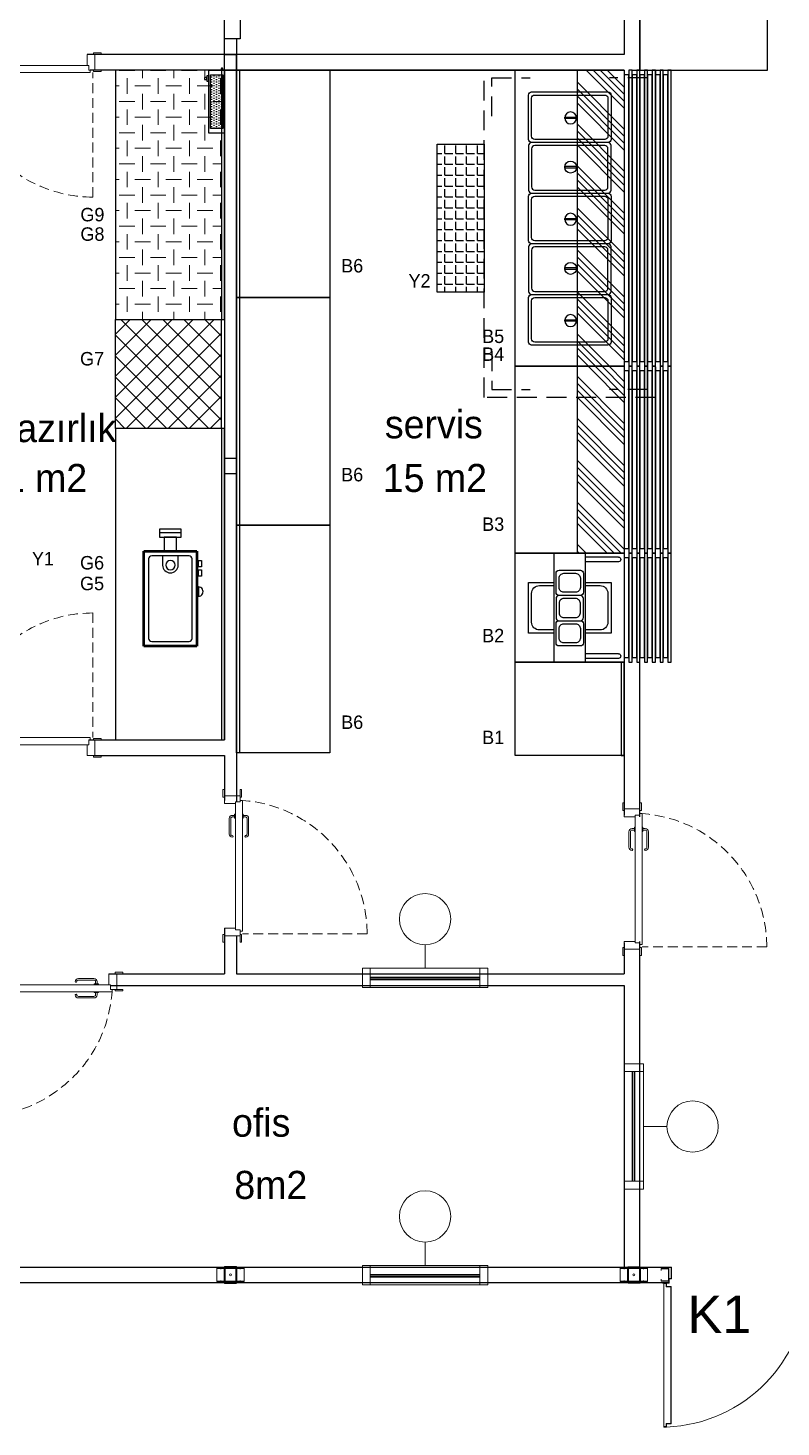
# Model space of a CAD drawing. Header units: millimetres. Extents: x 1020825 to 1025123, y -11230 to -9738.
# Drawn here: x 1023901 to 1024385, y -11230 to -10333 of the extents above; entities that cross this region are included whole.
import ezdxf
from ezdxf.enums import TextEntityAlignment as Align
from ezdxf.lldxf.tags import DXFTag

# ---------------------------------------------------------------- set-up
doc = ezdxf.new("R2010")
doc.units = ezdxf.units.MM
doc.linetypes.add('DASHED2', pattern=[9.525, 6.35, -3.175])
doc.linetypes.add('HIDDENX2', pattern=[19.05, 12.7, -6.35])
for name, color, linetype, lineweight in [('-DWG_ANA', 7, 'Continuous', 50), ('-DWG_DETAY1', 7, 'Continuous', 25), ('A_strc-prf', 115, 'Continuous', 9), ('DUVAR', 1, 'Continuous', 40), ('GRC-et', 10, 'Continuous', 15), ('NO', 7, 'Continuous', 30), ('WALL INTERNAL', 7, 'Continuous', 50), ('YAZİ', 7, 'Continuous', 5)]:
    doc.layers.add(name, color=color, linetype=linetype, lineweight=lineweight)
for name, color, linetype in [('0-MUTFAK', 7, 'Continuous'), ('BİRLEŞİM ELEMANLARI', 4, 'Continuous'), ('DIŞ PANEL', 21, 'Continuous'), ('Kıtc-002 Çizgi', 7, 'Continuous'), ('Kıtc-034 Soğuk Oda', 1, 'Continuous'), ('P1', 40, 'Continuous'), ('S2000-002 Çizgi', 7, 'Continuous')]:
    doc.layers.add(name, color=color, linetype=linetype)
doc.styles.add('ROMANS', font='ROMANSTW.SHX', dxfattribs={"width": 0.8})
doc.styles.add('TAKSİM', font='GOTHIC.TTF', dxfattribs={"height": 20})
doc.styles.add('YENI', font='arial.ttf', dxfattribs={"height": 1})
tags = doc.linetypes.add('DASHED', pattern=[0.75, 0.5, -0.25]).pattern_tags.tags
tags[6:7] = [DXFTag(74, 4), DXFTag(75, 0), DXFTag(340, '0'), DXFTag(46, 1.0), DXFTag(50, 0.0), DXFTag(44, 0.0), DXFTag(45, 0.0)]
tags[4:5] = [DXFTag(74, 4), DXFTag(75, 0), DXFTag(340, '0'), DXFTag(46, 1.0), DXFTag(50, 0.0), DXFTag(44, 0.0), DXFTag(45, 0.0)]

# ---------------------------------------------------------------- blocks, each defined once
blk = doc.blocks.new('DIŞ İKİLİ KEP 80-60')
at = {"lineweight": 40}
blk.add_lwpolyline([(125.5, 94), (125.5, -6), (49.5, -6), (49.5, 94)], close=True, dxfattribs=at)
at = {"layer": 'BİRLEŞİM ELEMANLARI', "color": 6, "lineweight": 20}
for p, q in [((175, 82), (0, 82)), ((0, 2), (175, 2)), ((18.5, 82), (18.5, 84)), ((18.5, 2), (18.5, 0)), ((25, 79), (25, 87)), ((25, 5), (25, -3)), ((31.5, 82), (31.5, 84)), ((31.5, 2), (31.5, 0)), ((143.5, 82), (143.5, 84)), ((143.5, 2), (143.5, 0)), ((150, 79), (150, 87)), ((150, 5), (150, -3)), ((156.5, 82), (156.5, 84)), ((156.5, 2), (156.5, 0))]:
    blk.add_line(p, q, dxfattribs=at)
for points in [[(0, 0), (0, 84)], [(0, 84), (175, 84), (175, 0), (0, 0)]]:
    blk.add_lwpolyline(points, dxfattribs=at)
blk.add_circle((88, 42), 6.5, dxfattribs=at)
blk = doc.blocks.new('K1 895X2035 (80)')
at = {"color": 171, "lineweight": 15}
for p, q in [((-49641.1, -7285.8), (-49591.1, -7285.8)), ((-49641.1, -7285.8), (-49641.1, -7297.8)), ((-49641.1, -7297.8), (-49639.9, -7297.8)), ((-49641.1, -7365.8), (-49641.1, -7353.8)), ((-49639.9, -7353.8), (-49641.1, -7353.8)), ((-49639.9, -7287), (-49592.3, -7287)), ((-49639.9, -7287), (-49639.9, -7297.8)), ((-49639.9, -7364.6), (-49639.9, -7353.8)), ((-49631.6, -7272.3), (-49631.6, -7273.8)), ((-49592.3, -7287), (-49592.3, -7364.6)), ((-49591.1, -7285.8), (-49591.1, -7365.8)), ((-48651.1, -7285.8), (-48701.1, -7285.8)), ((-48701.1, -7285.8), (-48701.1, -7365.8)), ((-48652.3, -7287), (-48699.9, -7287)), ((-48699.9, -7287), (-48699.9, -7364.6)), ((-48660.6, -7272.3), (-48660.6, -7273.8)), ((-48652.3, -7287), (-48652.3, -7297.8)), ((-48651.1, -7297.8), (-48652.3, -7297.8)), ((-48652.3, -7364.6), (-48652.3, -7353.8)), ((-48652.3, -7353.8), (-48651.1, -7353.8)), ((-48651.1, -7285.8), (-48651.1, -7297.8)), ((-48651.1, -7365.8), (-48651.1, -7353.8)), ((-49591.1, -7365.8), (-49641.1, -7365.8)), ((-49592.3, -7364.6), (-49639.9, -7364.6)), ((-49631.6, -7375.3), (-49631.6, -7373.8)), ((-48701.1, -7365.8), (-48651.1, -7365.8)), ((-48699.9, -7364.6), (-48652.3, -7364.6)), ((-48660.6, -7375.3), (-48660.6, -7373.8))]:
    blk.add_line(p, q, dxfattribs=at)
for points in [[(-49605.3, -7256.5), (-49605.3, -7271.5), (-49623.3, -7271.5), (-49623.3, -6349.1), (-49605.3, -6349.1), (-49605.3, -6364.1), (-49606.5, -6364.1), (-49606.5, -6350.3), (-49622.1, -6350.3), (-49622.1, -7270.3), (-49606.5, -7270.3), (-49606.5, -7256.5)], [(-49621.5, -7270.3), (-49606.5, -7270.3), (-49606.5, -7250.3), (-49576.5, -7250.3), (-49576.5, -6370.3), (-49606.5, -6370.3), (-49606.5, -6350.3), (-49621.5, -6350.3), (-49621.5, -6351.5), (-49607.7, -6351.5), (-49607.7, -6371.5), (-49577.7, -6371.5), (-49577.7, -7249.1), (-49607.7, -7249.1), (-49607.7, -7269.1), (-49621.5, -7269.1)]]:
    blk.add_lwpolyline(points, close=True, dxfattribs=at)
for points in [[(-49631.6, -7272.3), (-49589.6, -7272.3), (-49589.6, -7300.3), (-49574.6, -7300.3), (-49574.6, -7375.3), (-49631.6, -7375.3)], [(-49631.6, -7373.8), (-49576.1, -7373.8), (-49576.1, -7301.8), (-49591.1, -7301.8), (-49591.1, -7273.8), (-49631.6, -7273.8)], [(-48660.6, -7272.3), (-48702.6, -7272.3), (-48702.6, -7300.3), (-48717.6, -7300.3), (-48717.6, -7375.3), (-48660.6, -7375.3)], [(-48660.6, -7373.8), (-48716.1, -7373.8), (-48716.1, -7301.8), (-48701.1, -7301.8), (-48701.1, -7273.8), (-48660.6, -7273.8)]]:
    blk.add_lwpolyline(points, dxfattribs=at)
blk.add_arc((-49641.1, -7287), 938.6, 0.92162, 87.81359, dxfattribs=at)
blk = doc.blocks.new('DIŞ-K1 KAPILI-2514-G-B-(80)')
at = {"layer": 'DIŞ PANEL'}
for points in [[(186, 100), (0, 100), (0, 0), (201, 0)], [(1066.2, 0), (2514, 0), (2514, 100), (1081.2, 100)]]:
    blk.add_lwpolyline(points, dxfattribs=at)
blk.add_blockref('K1 895X2035 (80)', (49777.1, 7373.8))
blk = doc.blocks.new('DIŞ-DOLU-2514-G-B-(80)')
at = {"layer": 'DIŞ PANEL'}
blk.add_lwpolyline([(0, 100), (2514, 100), (2514, 0), (0, 0)], close=True, dxfattribs=at)
blk = doc.blocks.new('WE2')
at = {"layer": 'A_strc-prf', "linetype": 'DASHED2', "elevation": 0}
blk.add_lwpolyline([(-2278.77, 19384.01, -0.392696), (-2193.23, 19464.02), (-2193.23, 19384.01)], format="xyb", dxfattribs=at)
blk.add_lwpolyline([(-2278.77, 19384.01, -0.392696), (-2193.23, 19464.02), (-2193.23, 19384.01)], format="xyb", dxfattribs=at)
at = {"layer": 'A_strc-prf', "elevation": 0}
for points in [[(-2285.77, 19383.51), (-2280.77, 19383.51), (-2280.77, 19382.51), (-2281.77, 19382.51), (-2285.77, 19382.51)], [(-2285.77, 19383.51), (-2280.77, 19383.51), (-2280.77, 19382.51), (-2281.77, 19382.51), (-2285.77, 19382.51)], [(-2281.77, 19382.51), (-2277.77, 19382.51), (-2277.77, 19379.51), (-2276.77, 19379.51), (-2276.77, 19372.51), (-2281.77, 19372.51)], [(-2281.77, 19382.51), (-2277.77, 19382.51), (-2277.77, 19379.51), (-2276.77, 19379.51), (-2276.77, 19372.51), (-2281.77, 19372.51)], [(-2277.77, 19382.51), (-2278.77, 19382.51), (-2278.77, 19384.01), (-2194.77, 19384.01), (-2194.77, 19382.51), (-2195.77, 19382.51), (-2195.77, 19379.51), (-2196.77, 19379.51), (-2277.77, 19379.51)], [(-2277.77, 19382.51), (-2278.77, 19382.51), (-2278.77, 19384.01), (-2194.77, 19384.01), (-2194.77, 19382.51), (-2195.77, 19382.51), (-2195.77, 19379.51), (-2196.77, 19379.51), (-2277.77, 19379.51)], [(-2270.03, 19384.51), (-2267.28, 19384.51), (-2267.28, 19384.01), (-2270.03, 19384.01)], [(-2270.03, 19384.51), (-2267.28, 19384.51), (-2267.28, 19384.01), (-2270.03, 19384.01)], [(-2196.77, 19379.51), (-2195.77, 19379.51), (-2195.77, 19382.51), (-2191.77, 19382.51), (-2191.77, 19372.51), (-2196.77, 19372.51)], [(-2196.77, 19379.51), (-2195.77, 19379.51), (-2195.77, 19382.51), (-2191.77, 19382.51), (-2191.77, 19372.51), (-2196.77, 19372.51)], [(-2192.77, 19383.51), (-2187.77, 19383.51), (-2187.77, 19382.51), (-2191.77, 19382.51), (-2192.77, 19382.51)], [(-2192.77, 19383.51), (-2187.77, 19383.51), (-2187.77, 19382.51), (-2191.77, 19382.51), (-2192.77, 19382.51)], [(-2285.77, 19372.51), (-2281.77, 19372.51), (-2280.77, 19372.51), (-2280.77, 19371.51), (-2285.77, 19371.51)], [(-2285.77, 19372.51), (-2281.77, 19372.51), (-2280.77, 19372.51), (-2280.77, 19371.51), (-2285.77, 19371.51)], [(-2270.03, 19379.51), (-2267.28, 19379.51), (-2267.28, 19379.01), (-2270.03, 19379.01)], [(-2270.03, 19379.51), (-2267.28, 19379.51), (-2267.28, 19379.01), (-2270.03, 19379.01)], [(-2192.77, 19372.51), (-2191.77, 19372.51), (-2187.77, 19372.51), (-2187.77, 19371.51), (-2192.77, 19371.51)], [(-2192.77, 19372.51), (-2191.77, 19372.51), (-2187.77, 19372.51), (-2187.77, 19371.51), (-2192.77, 19371.51)]]:
    blk.add_lwpolyline(points, close=True, dxfattribs=at)
for points in [[(-2267.15, 19388.01), (-2257.15, 19388.01, -0.414214), (-2255.15, 19386.01, -0.91685), (-2256.15, 19386.01, 0.414214), (-2257.15, 19387.01), (-2267.15, 19387.01, 0.414214), (-2268.15, 19386.01), (-2268.15, 19384.51), (-2269.15, 19384.51), (-2269.15, 19386.01, -0.414214)], [(-2267.15, 19388.01), (-2257.15, 19388.01, -0.414214), (-2255.15, 19386.01, -0.91685), (-2256.15, 19386.01, 0.414214), (-2257.15, 19387.01), (-2267.15, 19387.01, 0.414214), (-2268.15, 19386.01), (-2268.15, 19384.51), (-2269.15, 19384.51), (-2269.15, 19386.01, -0.414214)], [(-2269.15, 19377.51), (-2269.15, 19379.01), (-2268.15, 19379.01), (-2268.15, 19377.51, 0.414214), (-2267.15, 19376.51), (-2257.15, 19376.51, 0.414214), (-2256.15, 19377.51, -0.91685), (-2255.15, 19377.51, -0.414214), (-2257.15, 19375.51), (-2267.15, 19375.51, -0.414214)], [(-2269.15, 19377.51), (-2269.15, 19379.01), (-2268.15, 19379.01), (-2268.15, 19377.51, 0.414214), (-2267.15, 19376.51), (-2257.15, 19376.51, 0.414214), (-2256.15, 19377.51, -0.91685), (-2255.15, 19377.51, -0.414214), (-2257.15, 19375.51), (-2267.15, 19375.51, -0.414214)]]:
    blk.add_lwpolyline(points, format="xyb", close=True, dxfattribs=at)
blk = doc.blocks.new('A$C60E3056A')
at = {"layer": 'Kıtc-034 Soğuk Oda', "color": 3}
blk.add_line((13.32, 80.05), (13.32, 9.95), dxfattribs=at)
for points in [[(1.83, 0), (3.83, 0), (3.83, 90), (1.83, 90)], [(1.44, 3.03), (0, 3.03), (0, 15.75), (1.44, 15.75)]]:
    blk.add_lwpolyline(points, close=True, dxfattribs=at)
for centre, radius, start, end in [((17.93, 93.95), 14.65, 195.63806, 251.64889), ((17.17, 61.16), 14, 196.32537, 253.63654), ((17.17, 28.84), 14, 106.36346, 163.67463), ((17.93, -3.95), 14.65, 108.35111, 164.36194)]:
    blk.add_arc(centre, radius, start, end, dxfattribs=at)
blk = doc.blocks.new('A$C4A7C2E03')
at = {"layer": 'Kıtc-034 Soğuk Oda', "color": 254}
blk.add_line((80.05, 0), (9.95, 0), dxfattribs=at)
for points in [[(0, 11.49), (0, 9.49), (90, 9.49), (90, 11.49)], [(3.03, 11.89), (3.03, 13.32), (15.75, 13.32), (15.75, 11.89)]]:
    blk.add_lwpolyline(points, close=True, dxfattribs=at)
for centre, radius, start, end in [((-3.95, -4.61), 14.65, 18.35111, 74.36194), ((28.84, -3.84), 14, 16.36346, 73.67463), ((61.16, -3.84), 14, 106.32537, 163.63654), ((93.95, -4.61), 14.65, 105.63806, 161.64889)]:
    blk.add_arc(centre, radius, start, end, dxfattribs=at)
blk = doc.blocks.new('A$C65962AFD')
at = {"color": 3}
blk.add_wipeout([(90.69, 105), (90.69, 15), (100.69, 15), (100.69, 105)], dxfattribs=at).dxf.layer = 'Kıtc-034 Soğuk Oda'
at = {"layer": 'Kıtc-002 Çizgi', "color": 254, "linetype": 'DASHED'}
blk.add_arc((89.46, 104.46), 89.47, 180.93417, 270.78371, dxfattribs=at)
at = {"layer": 'Kıtc-034 Soğuk Oda'}
for points in [[(100.69, 105), (100.69, 120), (90.69, 120), (90.69, 105)], [(100.69, 0), (100.69, 15), (90.69, 15), (90.69, 0)]]:
    blk.add_lwpolyline(points, close=True, dxfattribs=at)
at = {"layer": 'Kıtc-002 Çizgi'}
blk.add_blockref('A$C4A7C2E03', (0, 94.09), dxfattribs=at)
at = {"layer": 'Kıtc-002 Çizgi', "rotation": 315}
blk.add_blockref('A$C60E3056A', (24.34, 42.65), dxfattribs=at)
blk = doc.blocks.new('A$C510426C4')
at = {"layer": 'S2000-002 Çizgi'}
for p, q in [((2.48, 66.25), (2.48, 45)), ((5.51, 66.25), (5.51, 45)), ((64.49, 66.25), (64.49, 45)), ((67.52, 66.25), (67.52, 45))]:
    blk.add_line(p, q, dxfattribs=at)
for points in [[(0, 100), (70, 100), (70, 98), (0, 98)], [(0, 95), (70, 95), (70, 93), (0, 93)], [(0, 90), (70, 90), (70, 88), (0, 88)], [(3, 98), (67, 98), (67, 95), (3, 95)], [(3, 93), (67, 93), (67, 90), (3, 90)], [(3, 93), (67, 93), (67, 90), (3, 90)], [(0, 85), (70, 85), (70, 83), (0, 83)], [(3, 88), (67, 88), (67, 85), (3, 85)], [(3, 88), (67, 88), (67, 85), (3, 85)], [(3, 88), (67, 88), (67, 85), (3, 85)], [(3, 83), (67, 83), (67, 80), (3, 80)], [(0, 80), (70, 80), (70, 78), (0, 78)], [(0, 75), (70, 75), (70, 73), (0, 73)], [(3, 78), (67, 78), (67, 75), (3, 75)], [(3, 73), (67, 73), (67, 70), (3, 70)], [(0, 0), (70, 0), (70, 70), (0, 70)], [(0, 45), (0, 25), (70, 25), (70, 45)]]:
    blk.add_lwpolyline(points, close=True, dxfattribs=at)
for points in [[(51.25, 45), (51.25, 61.5), (18.75, 61.5), (18.75, 45)], [(18.75, 25), (18.75, 8.5), (51.25, 8.5), (51.25, 25)]]:
    blk.add_lwpolyline(points, dxfattribs=at)
for points in [[(49.25, 45), (49.25, 54.5, 0.414214), (44.25, 59.5), (25.75, 59.5, 0.414214), (20.75, 54.5), (20.75, 45)], [(20.75, 25), (20.75, 15.5, 0.414214), (25.75, 10.5), (44.25, 10.5, 0.414214), (49.25, 15.5), (49.25, 25)]]:
    blk.add_lwpolyline(points, format="xyb", dxfattribs=at)
for points in [[(12.5, 26.2), (24.7, 26.2, 0.414214), (26.7, 28.2), (26.7, 41.8, 0.414214), (24.7, 43.8), (12.5, 43.8, 0.414214), (10.5, 41.8), (10.5, 28.2, 0.414214)], [(15.5, 28.2), (21.7, 28.2, 0.414214), (24.7, 31.2), (24.7, 38.8, 0.414214), (21.7, 41.8), (15.5, 41.8, 0.414214), (12.5, 38.8), (12.5, 31.2, 0.414214)], [(40.9, 26.2), (28.7, 26.2, -0.414214), (26.7, 28.2), (26.7, 41.8, -0.414214), (28.7, 43.8), (40.9, 43.8, -0.414214), (42.9, 41.8), (42.9, 28.2, -0.414214)], [(37.9, 28.2), (31.7, 28.2, -0.414214), (28.7, 31.2), (28.7, 38.8, -0.414214), (31.7, 41.8), (37.9, 41.8, -0.414214), (40.9, 38.8), (40.9, 31.2, -0.414214)], [(44.9, 26.2), (57.1, 26.2, 0.414214), (59.1, 28.2), (59.1, 41.8, 0.414214), (57.1, 43.8), (44.9, 43.8, 0.414214), (42.9, 41.8), (42.9, 28.2, 0.414214)], [(47.9, 28.2), (54.1, 28.2, 0.414214), (57.1, 31.2), (57.1, 38.8, 0.414214), (54.1, 41.8), (47.9, 41.8, 0.414214), (44.9, 38.8), (44.9, 31.2, 0.414214)]]:
    blk.add_lwpolyline(points, format="xyb", close=True, dxfattribs=at)
for centre in [(4, 66.25), (66, 66.25), (66, 66.25)]:
    blk.add_arc(centre, 1.51, 0, 180, dxfattribs=at)
blk = doc.blocks.new('A$C4383204F')
at = {"layer": 'S2000-002 Çizgi'}
for points in [[(51, 32.5), (2, 32.5, 0.414214), (0, 30.5), (0, 2, 0.414214), (2, 0), (51, 0, 0.414214), (53, 2), (53, 30.5, 0.414214)], [(49, 30.5), (4, 30.5, 0.414214), (2, 28.5), (2, 4, 0.414214), (4, 2), (49, 2, 0.414214), (51, 4), (51, 28.5, 0.414214)]]:
    blk.add_lwpolyline(points, format="xyb", close=True, dxfattribs=at)
blk.add_lwpolyline([(29.68, 16.18), (22.18, 16.18), (22.18, 15.43), (29.68, 15.43)], close=True, dxfattribs=at)
blk.add_circle((25.93, 15.78), 3.82, dxfattribs=at)
blk = doc.blocks.new('A$C57210E87')
at = {"layer": 'S2000-002 Çizgi'}
h = blk.add_hatch(dxfattribs=at)
h.set_pattern_fill('ANSI34', color=254, style=0)
h.set_pattern_definition([(45, (-7423.186, -591.372), (-13.470384, 13.470384), []), (45, (-7418.696, -591.372), (-13.470384, 13.470384), []), (45, (-7414.205, -591.372), (-13.470384, 13.470384), []), (45, (-7409.715, -591.372), (-13.470384, 13.470384), [])])
h.paths.add_polyline_path([(0, 30), (190, 30), (190, 60), (0, 60)])
for points in [[(0, 100), (190, 100), (190, 30), (0, 30)], [(0, 60), (190, 60), (190, 30), (0, 30)], [(0, 25), (190, 25), (190, 27), (0, 27)], [(3, 27), (187, 27), (187, 30), (3, 30)], [(0, 20), (190, 20), (190, 22), (0, 22)], [(3, 22), (187, 22), (187, 25), (3, 25)], [(3, 17), (187, 17), (187, 20), (3, 20)], [(0, 15), (190, 15), (190, 17), (0, 17)], [(0, 10), (190, 10), (190, 12), (0, 12)], [(3, 12), (187, 12), (187, 15), (3, 15)], [(3, 12), (187, 12), (187, 15), (3, 15)], [(3, 12), (187, 12), (187, 15), (3, 15)], [(3, 7), (187, 7), (187, 10), (3, 10)], [(3, 7), (187, 7), (187, 10), (3, 10)], [(0, 5), (190, 5), (190, 7), (0, 7)], [(0, 0), (190, 0), (190, 2), (0, 2)], [(3, 2), (187, 2), (187, 5), (3, 5)]]:
    blk.add_lwpolyline(points, close=True, dxfattribs=at)
at = {"layer": 'S2000-002 Çizgi', "extrusion": (0, 0, -1), "zscale": -1, "rotation": 90}
for p in [(-13.5, 38.5), (-78.5, 38.5), (-143.5, 38.5)]:
    blk.add_blockref('A$C4383204F', p, dxfattribs=at)
at = {"layer": 'S2000-002 Çizgi', "rotation": 90}
for p in [(78.5, 38.5), (143.5, 38.5)]:
    blk.add_blockref('A$C4383204F', p, dxfattribs=at)
blk = doc.blocks.new('A$C4E1C55C0')
at = {"layer": 'S2000-002 Çizgi'}
for points in [[(0, 120), (0, 0), (2, 0), (2, 120)], [(2, 117), (2, 3), (5, 3), (5, 117)], [(5, 120), (5, 0), (7, 0), (7, 120)], [(7, 117), (7, 3), (10, 3), (10, 117)], [(7, 117), (7, 3), (10, 3), (10, 117)], [(10, 120), (10, 0), (12, 0), (12, 120)], [(12, 117), (12, 3), (15, 3), (15, 117)], [(12, 117), (12, 3), (15, 3), (15, 117)], [(12, 117), (12, 3), (15, 3), (15, 117)], [(15, 120), (15, 0), (17, 0), (17, 120)], [(17, 117), (17, 3), (20, 3), (20, 117)], [(20, 120), (20, 0), (22, 0), (22, 120)], [(22, 117), (22, 3), (25, 3), (25, 117)], [(25, 120), (25, 0), (27, 0), (27, 120)], [(27, 117), (27, 3), (30, 3), (30, 117)], [(100, 120), (100, 0), (30, 0), (30, 120)]]:
    blk.add_lwpolyline(points, close=True, dxfattribs=at)
blk = doc.blocks.new('1YM-inox2000STR')
at = {"layer": '-DWG_ANA', "color": 0}
for p, q in [((61, 0), (0, 0)), ((0, 0), (0, -34)), ((61, -34), (61, 0)), ((0, -34), (61, -34))]:
    blk.add_line(p, q, dxfattribs=at)
at = {"layer": '-DWG_DETAY1', "color": 0}
blk.add_lwpolyline([(58, -5), (58, -29, -0.414214), (56, -31), (5, -31, -0.414214), (3, -29), (3, -5, -0.414214), (5, -3), (56, -3, -0.414214)], format="xyb", close=True, dxfattribs=at)
for points in [[(-9, -10), (-9, -24), (-14, -24), (-14, -10), (-9, -10)], [(-12, -10), (-12, -24)], [(0, -21), (-9, -21), (-9, -13), (0, -13)], [(10, -35), (6, -35), (6, -37), (10, -37), (10, -35)], [(16, -35), (12, -35), (12, -37), (16, -37), (16, -35)]]:
    blk.add_lwpolyline(points, dxfattribs=at)
for points in [[(3, -12), (9, -12, -1), (9, -22), (3, -22)], [(26, -35), (29, -35, -1.004224), (23, -35), (26, -35)]]:
    blk.add_lwpolyline(points, format="xyb", dxfattribs=at)
blk.add_circle((9, -17), 3, dxfattribs=at)
at = {"layer": 'NO', "linetype": 'Continuous', "style": 'ROMANS', "width": 0.8}
blk.add_attdef('NO', text='', height=10, dxfattribs=at).set_placement((31, -17), align=Align.MIDDLE)
blk = doc.blocks.new('A$C3BCB2360')
at = {"layer": 'Kıtc-002 Çizgi'}
h = blk.add_hatch(dxfattribs=at)
h.set_pattern_fill('DOTS', color=256, style=0)
h.set_pattern_definition([(0, (-5262.7797, -8365.3325), (0.79375, 1.5875), [0, -1.5875])])
h.paths.add_polyline_path([(3, 11.83), (3, 3.83), (37.5, 3.83), (37.5, 11.83)])
for points in [[(0, 2.83), (40.5, 2.83), (40.5, 12.83), (0, 12.83)], [(3, 3.83), (37.5, 3.83), (37.5, 11.83), (3, 11.83)], [(40.5, 11.83), (41.4, 11.83), (41.7, 11.53), (41.7, 10.93), (41.4, 10.63), (40.5, 10.63)], [(33.33, 2.83), (36.88, 2.83), (36.88, 1.42), (33.33, 1.42)], [(34.4, 1.42), (35.81, 1.42), (35.81, 0), (34.4, 0)]]:
    blk.add_lwpolyline(points, close=True, dxfattribs=at)
blk = doc.blocks.new('P1 800X1100 VASİSTASLI (60)')
at = {"color": 253, "lineweight": 15}
for p, q in [((-87298.1, 34938.2), (-87298.1, 34921.2)), ((-86594.4, 34938.2), (-86594.4, 34921.2))]:
    blk.add_line(p, q, dxfattribs=at)
at = {"layer": 'P1', "lineweight": 15}
for p, q in [((-86946.3, 35145.6), (-86946.3, 34995.6)), ((-87298.1, 34938.2), (-86594.4, 34938.2)), ((-87298.1, 34934.2), (-86594.4, 34934.2)), ((-87298.1, 34925.2), (-86594.4, 34925.2)), ((-87298.1, 34921.2), (-86594.4, 34921.2))]:
    blk.add_line(p, q, dxfattribs=at)
at = {"layer": 'P1', "lineweight": 15, "elevation": 0}
for points in [[(-87348.1, 34995.6), (-86544.4, 34995.6), (-86544.4, 34871.4), (-87348.1, 34871.4)], [(-87298.1, 34995.6), (-86594.4, 34995.6), (-86594.4, 34871.4), (-87298.1, 34871.4)]]:
    blk.add_lwpolyline(points, close=True, dxfattribs=at)
at = {"layer": 'P1', "lineweight": 15}
blk.add_circle((-86946.4, 35310.2), 164.6, dxfattribs=at)

msp = doc.modelspace()

# ---------------------------------------------------------------- hatches: boundary and pattern name
h = msp.add_hatch()
h.set_pattern_fill('ANGLE', color=256, angle=360)
h.set_pattern_definition([(360, (1022178.237, -17258.545), (-1e-14, 6.985), [5.08, -1.905]), (90, (1022178.237, -17258.545), (-6.985, -1e-14), [5.08, -1.905])])
h.paths.add_polyline_path([(1024194.17, -10502.28), (1024164.17, -10502.28), (1024164.17, -10407.28), (1024194.17, -10407.28)])
at = {"layer": 'GRC-et'}
h = msp.add_hatch(dxfattribs=at)
h.set_pattern_fill('CHECKERED', color=256, scale=10, style=0)
h.set_pattern_definition([(0, (160, 0), (10, 10), [10, -10]), (90, (165, 5), (-10, 10), [10, -10])])
h.paths.add_polyline_path([(1023957.57, -10519.78), (1023957.57, -10359.78), (1024025.57, -10359.78), (1024025.57, -10519.78)])
h = msp.add_hatch(dxfattribs=at)
h.set_pattern_fill('ANSI37', color=256, scale=3, style=0)
h.set_pattern_definition([(45, (147.525, -83.279), (-6.73519209, 6.73519209), []), (135, (147.525, -83.279), (-6.73519209, -6.73519209), [])])
h.paths.add_polyline_path([(1024025.57, -10519.78), (1023957.57, -10519.78), (1023957.57, -10589.78), (1024025.57, -10589.78)])
at = {"layer": 'S2000-002 Çizgi'}
h = msp.add_hatch(dxfattribs=at)
h.set_pattern_fill('ANSI34', color=254, angle=-90, style=0)
h.set_pattern_definition([(315, (57204.002, -8255.232), (13.4703842, 13.4703842), []), (315, (57204.002, -8259.723), (13.4703842, 13.4703842), []), (315, (57204.002, -8264.213), (13.4703842, 13.4703842), []), (315, (57204.002, -8268.703), (13.4703842, 13.4703842), [])])
h.paths.add_polyline_path([(1024284.17, -10549.78), (1024254.17, -10549.78), (1024254.17, -10669.78), (1024284.17, -10669.78)])
h.paths.add_polyline_path([(1024284.17, -10669.78), (1024254.17, -10669.78)], flags=17)

# ---------------------------------------------------------------- linework, layer by layer
at = {"ltscale": 5}
for p, q in [((1024027.57, -10359.78), (1024027.57, -10333.37)), ((1024035.17, -10339.78), (1024035.17, -10829.39)), ((1024284.17, -10349.75), (1023939.41, -10349.75)), ((1024035.17, -10359.78), (1024035.17, -10349.75)), ((1024284.17, -10359.78), (1023941.41, -10359.78)), ((1024027.57, -10359.78), (1024284.17, -10359.78)), ((1024027.57, -10359.78), (1024027.57, -10789.62)), ((1023940.41, -10789.62), (1024027.57, -10789.62)), ((1023943.41, -10799.65), (1024027.57, -10799.65)), ((1024027.57, -10799.65), (1024027.57, -10828.39)), ((1024027.57, -10910.38), (1024027.57, -10939.65)), ((1024035.17, -10915.39), (1024035.17, -10939.65)), ((1023953.4, -10939.65), (1024027.57, -10939.65)), ((1024035.17, -10939.65), (1024284.17, -10939.65)), ((1023954.4, -10947.25), (1024284.17, -10947.25))]:
    msp.add_line(p, q, dxfattribs=at)
for p, q in [((1023957.57, -10359.78), (1023957.57, -10519.78)), ((1024027.57, -10359.78), (1023957.57, -10359.78)), ((1024025.57, -10359.78), (1024025.57, -10519.78)), ((1024027.57, -10519.78), (1024027.57, -10359.78)), ((1023957.57, -10519.78), (1024027.57, -10519.78))]:
    msp.add_line(p, q)
for points in [[(1024294.17, -10359.78), (1024294.17, -9840.58), (1024284.17, -9840.58), (1024284.17, -10020.58)], [(1024284.17, -10028.18), (1024284.17, -10349.75)], [(1024284.17, -10739.78), (1024284.17, -10837.86)], [(1024294.17, -10838.86), (1024294.17, -10739.78)], [(1024284.17, -10947.25), (1024284.17, -11127.98), (1024294.17, -11127.98), (1024294.17, -10918.86)], [(1024284.17, -10919.86), (1024284.17, -10939.65)]]:
    msp.add_lwpolyline(points, dxfattribs=at)
for points in [[(1024294.17, -10359.78), (1024376.17, -10359.78), (1024376.17, -10289.78), (1024294.17, -10289.78)], [(1024035.17, -10359.78), (1024027.57, -10359.78), (1024027.57, -10349.78), (1024035.17, -10349.78)], [(1024095.17, -10505.78), (1024035.17, -10505.78), (1024035.17, -10359.78), (1024095.17, -10359.78)], [(1024037.17, -10505.78), (1024035.17, -10505.78), (1024035.17, -10359.78), (1024037.17, -10359.78)], [(1024095.17, -10651.78), (1024035.17, -10651.78), (1024035.17, -10505.78), (1024095.17, -10505.78)], [(1024037.17, -10651.78), (1024035.17, -10651.78), (1024035.17, -10505.78), (1024037.17, -10505.78)], [(1024027.57, -10589.78), (1023957.57, -10589.78), (1023957.57, -10519.78), (1024027.57, -10519.78)], [(1024025.57, -10519.78), (1024027.57, -10519.78), (1024027.57, -10589.78), (1024025.57, -10589.78)], [(1024284.17, -10669.78), (1024254.17, -10669.78), (1024254.17, -10549.78), (1024284.17, -10549.78)], [(1023957.57, -10789.62), (1024027.57, -10789.62), (1024027.57, -10589.78), (1023957.57, -10589.78)], [(1024025.57, -10789.62), (1024027.57, -10789.62), (1024027.57, -10589.78), (1024025.57, -10589.78)], [(1024035.17, -10618.78), (1024027.57, -10618.78), (1024027.57, -10608.78), (1024035.17, -10608.78)], [(1024095.17, -10797.78), (1024035.17, -10797.78), (1024035.17, -10651.78), (1024095.17, -10651.78)], [(1024037.17, -10797.78), (1024035.17, -10797.78), (1024035.17, -10651.78), (1024037.17, -10651.78)], [(1024214.17, -10739.78), (1024284.17, -10739.78), (1024284.17, -10799.65), (1024214.17, -10799.65)], [(1024282.17, -10799.65), (1024284.17, -10799.65), (1024284.17, -10739.78), (1024282.17, -10739.78)]]:
    msp.add_lwpolyline(points, close=True, dxfattribs=at)
msp.add_lwpolyline([(1024164.17, -10407.28), (1024194.17, -10407.28), (1024194.17, -10502.28), (1024164.17, -10502.28)], close=True)
at = {"layer": 'DIŞ PANEL'}
for p, q in [((1024035.17, -11127.98), (1024286.57, -11127.98)), ((1024286.57, -11137.98), (1024035.17, -11137.98))]:
    msp.add_line(p, q, dxfattribs=at)
at = {"layer": 'S2000-002 Çizgi', "linetype": 'HIDDENX2'}
msp.add_lwpolyline([(1024194.17, -10359.78), (1024304.17, -10359.78), (1024304.17, -10569.78), (1024194.17, -10569.78)], close=True, dxfattribs=at)
for points in [[(1024199.17, -10389.36), (1024199.17, -10364.78), (1024223.76, -10364.78)], [(1024299.17, -10389.36), (1024299.17, -10364.78), (1024274.59, -10364.78)], [(1024199.17, -10540.2), (1024199.17, -10564.78), (1024223.76, -10564.78)], [(1024299.17, -10540.2), (1024299.17, -10564.78), (1024274.59, -10564.78)]]:
    msp.add_lwpolyline(points, dxfattribs=at)

# ---------------------------------------------------------------- block references
at = {"ltscale": 5, "rotation": 180}
msp.add_blockref('A$C4E1C55C0', (1024314.17, -10549.78), dxfattribs=at)
at = {"xscale": -0.1, "yscale": 0.1, "zscale": 0.1}
for p in [(1015461.7, -14435.6), (1015461.7, -14626.33)]:
    msp.add_blockref('P1 800X1100 VASİSTASLI (60)', p, dxfattribs=at)
at = {"yscale": 0.1, "zscale": 0.1}
for name, p, xscale, rotation in [('P1 800X1100 VASİSTASLI (60)', (1020797.03, -2342.99), -0.1, 270), ('DIŞ İKİLİ KEP 80-60', (1024022.62, -11128.58), -0.1, 180), ('DIŞ İKİLİ KEP 80-60', (1024299.12, -11128.58), 0.1, 179.9999999999999)]:
    msp.add_blockref(name, p, dxfattribs=dict(at, xscale=xscale, rotation=rotation))
at = {"layer": '0-MUTFAK', "color": 0, "xscale": -1, "rotation": 90}
msp.add_blockref('1YM-inox2000STR', (1023975.83, -10668.43), dxfattribs=at)
at = {"layer": 'DUVAR', "color": 5, "xscale": -1, "rotation": 180}
msp.add_blockref('WE2', (1026136.18, 9022.76, 0), dxfattribs=at)
at = {"layer": 'DUVAR', "color": 5}
msp.add_blockref('WE2', (1026136.18, -30172.14, 0), dxfattribs=at)
for p, rotation in [((1004655.06, -13107.16, 0), 270), ((1004911.66, -13115.63, 0), 270), ((1021676.63, 8432.86, 0), 180)]:
    msp.add_blockref('WE2', p, dxfattribs=dict(at, rotation=rotation))
at = {"layer": 'Kıtc-002 Çizgi', "xscale": -1, "rotation": 270}
msp.add_blockref('A$C3BCB2360', (1024014.74, -10400.28), dxfattribs=at)
at = {"layer": 'S2000-002 Çizgi', "rotation": 90.00000000000001}
msp.add_blockref('A$C57210E87', (1024314.17, -10549.78), dxfattribs=at)
at = {"layer": 'S2000-002 Çizgi', "xscale": -1, "rotation": 270}
msp.add_blockref('A$C510426C4', (1024214.17, -10739.78), dxfattribs=at)
at = {"layer": 'WALL INTERNAL', "xscale": 0.1, "yscale": 0.1, "zscale": 0.1}
msp.add_blockref('DIŞ-DOLU-2514-G-B-(80)', (1023776.17, -11137.98), dxfattribs=at)
at = {"layer": 'WALL INTERNAL', "xscale": -0.1, "yscale": 0.1, "zscale": 0.1, "rotation": 180}
msp.add_blockref('DIŞ-K1 KAPILI-2514-G-B-(80)', (1024294.17, -11127.98), dxfattribs=at)

# ---------------------------------------------------------------- texts
at = {"style": 'TAKSİM'}
for s, p in [('G9', (1023942.79, -10456.85)), ('G8', (1023942.79, -10469.33)), ('B6', (1024109.54, -10489.64)), ('Y2', (1024152.75, -10499.36)), ('B5', (1024200.03, -10534.92)), ('B4', (1024200.03, -10546.37)), ('G7', (1023942.57, -10549.32)), ('B6', (1024109.54, -10623.68)), ('B3', (1024200.03, -10655.46)), ('Y1', (1023911.05, -10677.6)), ('G6', (1023942.57, -10680.22)), ('G5', (1023942.57, -10693.52)), ('B2', (1024200.03, -10726.95)), ('B6', (1024109.54, -10782.55)), ('B1', (1024200.03, -10792.29))]:
    msp.add_text(s, height=8.64, dxfattribs=at).set_placement(p, align=Align.CENTER)
for s, p in [('et hazırlık', (1023853.78, -10598.51)), ('servis', (1024130.52, -10596.07)), ('11 m2', (1023872.53, -10630.5)), ('15 m2', (1024129.17, -10630.5)), ('ofis', (1024032.41, -11044.16)), ('8m2', (1024033.88, -11084.1))]:
    msp.add_text(s, height=18, dxfattribs=at).set_placement(p)
at = {"layer": 'YAZİ', "lineweight": 0, "style": 'YENI'}
msp.add_text('K1', height=24, rotation=359.99999, dxfattribs=at).set_placement((1024324.7, -11170.08))

# ---------------------------------------------------------------- next in the draw order: block references
at = {"layer": 'Kıtc-034 Soğuk Oda', "xscale": -1, "rotation": 179.999860179152}
msp.add_blockref('A$C65962AFD', (1023936.89, -10219.78), dxfattribs=at)

doc.saveas('drawing.dxf')
